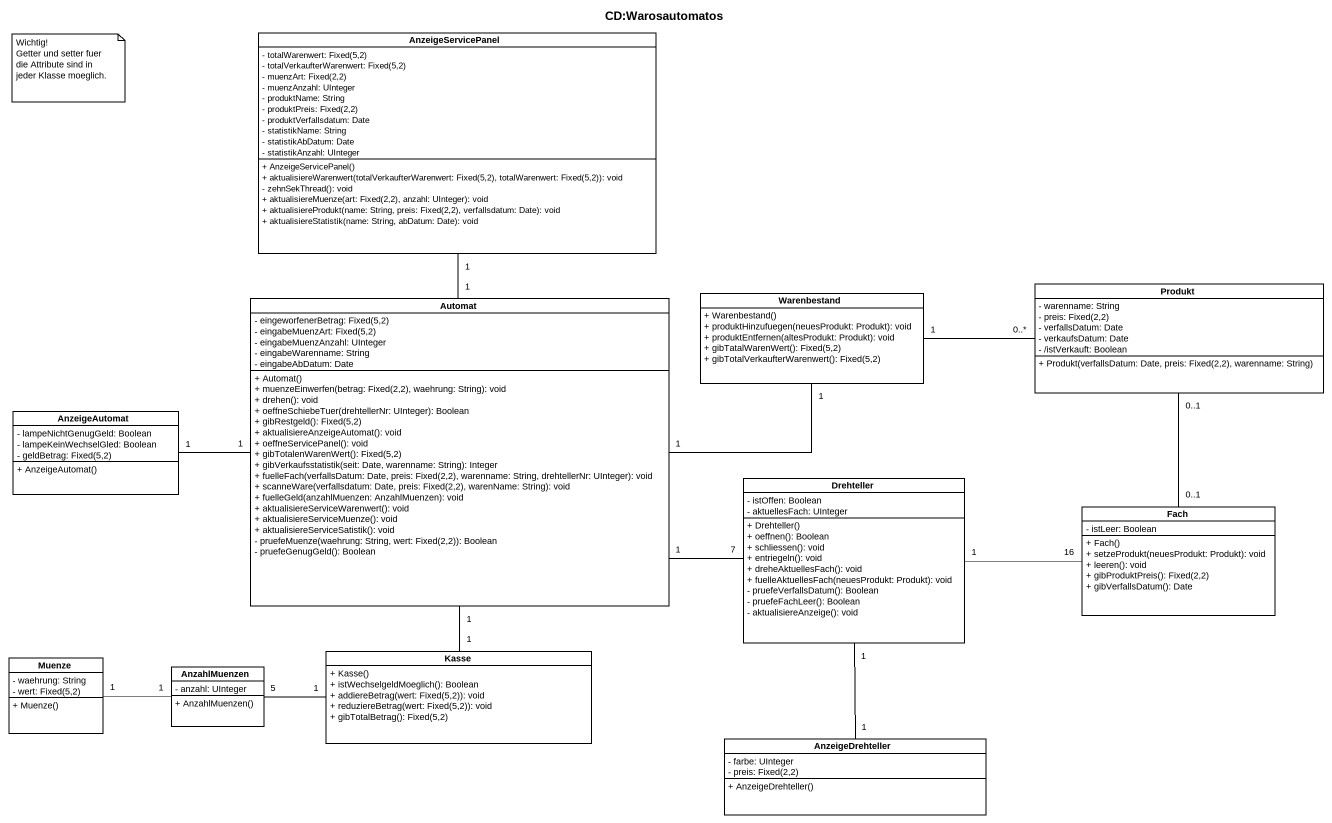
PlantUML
@startuml
title CD:Warosautomatos
hide circle
hide empty members
skinparam classAttributeIconSize 0
class AnzeigeServicePanel {
  {field} - totalWarenwert: Fixed(5,2)
  {field} - totalVerkaufterWarenwert: Fixed(5,2)
  {field} - muenzArt: Fixed(2,2)
  - muenzAnzahl: UInteger
  - produktName: String
  {field} - produktPreis: Fixed(2,2)
  - produktVerfallsdatum: Date
  - statistikName: String
  - statistikAbDatum: Date
  - statistikAnzahl: UInteger
  + AnzeigeServicePanel()
  + aktualisiereWarenwert(totalVerkaufterWarenwert: Fixed(5,2), totalWarenwert: Fixed(5,2)): void
  - zehnSekThread(): void
  + aktualisiereMuenze(art: Fixed(2,2), anzahl: UInteger): void
  + aktualisiereProdukt(name: String, preis: Fixed(2,2), verfallsdatum: Date): void
  + aktualisiereStatistik(name: String, abDatum: Date): void
}
class Produkt {
  - warenname: String
  {field} - preis: Fixed(2,2)
  - verfallsDatum: Date
  - verkaufsDatum: Date
  - /istVerkauft: Boolean
  + Produkt(verfallsDatum: Date, preis: Fixed(2,2), warenname: String)
}
class Automat {
  {field} - eingeworfenerBetrag: Fixed(5,2)
  {field} - eingabeMuenzArt: Fixed(5,2)
  - eingabeMuenzAnzahl: UInteger
  - eingabeWarenname: String
  - eingabeAbDatum: Date
  + Automat()
  + muenzeEinwerfen(betrag: Fixed(2,2), waehrung: String): void
  + drehen(): void
  + oeffneSchiebeTuer(drehtellerNr: UInteger): Boolean
  + gibRestgeld(): Fixed(5,2)
  + aktualisiereAnzeigeAutomat(): void
  + oeffneServicePanel(): void
  + gibTotalenWarenWert(): Fixed(5,2)
  + gibVerkaufsstatistik(seit: Date, warenname: String): Integer
  + fuelleFach(verfallsDatum: Date, preis: Fixed(2,2), warenname: String, drehtellerNr: UInteger): void
  + scanneWare(verfallsdatum: Date, preis: Fixed(2,2), warenName: String): void
  + fuelleGeld(anzahlMuenzen: AnzahlMuenzen): void
  + aktualisiereServiceWarenwert(): void
  + aktualisiereServiceMuenze(): void
  + aktualisiereServiceSatistik(): void
  - pruefeMuenze(waehrung: String, wert: Fixed(2,2)): Boolean
  - pruefeGenugGeld(): Boolean
}
class Warenbestand {
  + Warenbestand()
  + produktHinzufuegen(neuesProdukt: Produkt): void
  + produktEntfernen(altesProdukt: Produkt): void
  + gibTatalWarenWert(): Fixed(5,2)
  + gibTotalVerkaufterWarenwert(): Fixed(5,2)
}
class AnzeigeAutomat {
  - lampeNichtGenugGeld: Boolean
  - lampeKeinWechselGled: Boolean
  {field} - geldBetrag: Fixed(5,2)
  + AnzeigeAutomat()
}
class Drehteller {
  - istOffen: Boolean
  - aktuellesFach: UInteger
  + Drehteller()
  + oeffnen(): Boolean
  + schliessen(): void
  + entriegeln(): void
  + dreheAktuellesFach(): void
  + fuelleAktuellesFach(neuesProdukt: Produkt): void
  - pruefeVerfallsDatum(): Boolean
  - pruefeFachLeer(): Boolean
  - aktualisiereAnzeige(): void
}
class Fach {
  - istLeer: Boolean
  + Fach()
  + setzeProdukt(neuesProdukt: Produkt): void
  + leeren(): void
  + gibProduktPreis(): Fixed(2,2)
  + gibVerfallsDatum(): Date
}
class Muenze {
  - waehrung: String
  {field} - wert: Fixed(5,2)
  + Muenze()
}
class AnzahlMuenzen {
  - anzahl: UInteger
  + AnzahlMuenzen()
}
class Kasse {
  + Kasse()
  + istWechselgeldMoeglich(): Boolean
  + addiereBetrag(wert: Fixed(5,2)): void
  + reduziereBetrag(wert: Fixed(5,2)): void
  + gibTotalBetrag(): Fixed(5,2)
}
class AnzeigeDrehteller {
  - farbe: UInteger
  {field} - preis: Fixed(2,2)
  + AnzeigeDrehteller()
}
Automat "1" -up- "1" AnzeigeServicePanel
Automat "1" -right- "1" Warenbestand
Automat "1" -left- "1" AnzeigeAutomat
Automat "1" -right- "7" Drehteller
Warenbestand "1" -right- "0..*" Produkt
Drehteller "1" -right- "16" Fach
Drehteller "1" -- "1" AnzeigeDrehteller
Fach "0..1" -up- "0..1" Produkt
Muenze "1" -right- "1" AnzahlMuenzen
AnzahlMuenzen "5" -right- "1" Kasse
Kasse "1" -up- "1" Automat
note as N1
  Wichtig!
  Getter und setter fuer die Attribute sind in jeder Klasse moeglich.
end note
@enduml
